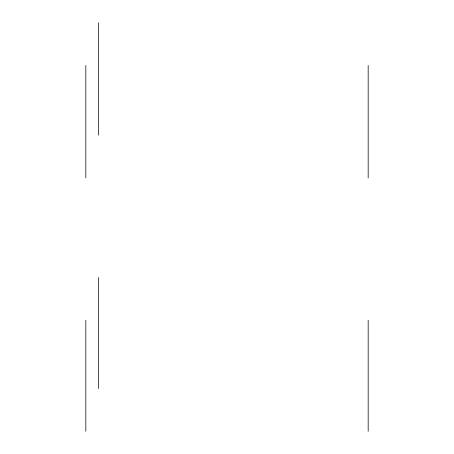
<?xml version="1.0" encoding="UTF-8"?>
<svg xmlns="http://www.w3.org/2000/svg" width="454" height="454" viewBox="0 0 454 454"><rect width="100%" height="100%" fill="white"/><g stroke="black" fill="none" stroke-linecap="round" stroke-linejoin="round"><path stroke-width="0.68" d="M368.171 65.484L368.171 177.991M368.171 320.32L368.171 431.3M98.444 22.7L98.444 135.213M98.444 277.542L98.444 388.516M85.829 65.484L85.829 177.991M85.829 320.32L85.829 431.3"/></g></svg>
